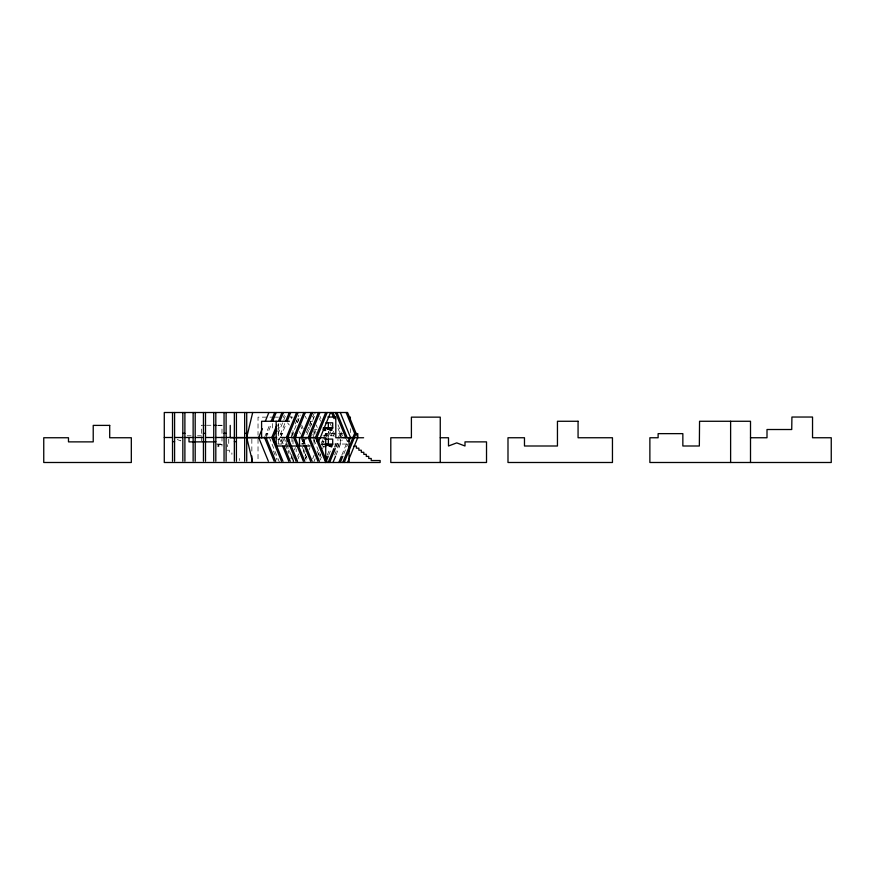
<?xml version="1.0" encoding="UTF-8"?>
<svg xmlns="http://www.w3.org/2000/svg" width="875" height="875" viewBox="0 0 875 875"><rect width="100%" height="100%" fill="white"/><g stroke="black" fill="none" stroke-linecap="round" stroke-linejoin="round"><path stroke-width="0.66" stroke-dasharray="4.38 3.28" d="M264.502 437.5L270.2 423.555M265.967 437.5L271.655 423.555M277.834 426.256L278.863 423.752M277.605 431.495L280.711 423.905M283.292 417.572L284.32 415.045M278.031 434.033L285.261 416.303M284.769 423.555L279.081 437.5L281.63 443.745M280.536 437.5L286.223 423.555M295.28 423.905L298.9 415.045M291.572 436.559L300.355 415.045M290.806 458.741L291.834 456.247M294.383 449.991L295.4 447.497M303.658 439.086L302.619 441.623L305.091 441.623L304.052 439.086M306.239 432.764L310.887 421.367M312.955 416.303L314.508 412.508M297.62 456.356L298.616 453.895M302.63 444.073L305.309 437.5M304.084 441.623L315.962 412.508M298.069 458.806L299.075 456.356M303.078 446.534L306.764 437.5M303.166 452.364L304.194 449.837M304.106 453.633L305.134 451.095M304.948 456.247L305.966 453.742M305.386 458.741L306.403 456.247M308.952 449.991L309.98 447.497M312.648 458.806L314.147 455.12M313.611 462.492L315.153 458.697M321.355 443.505L322.908 439.709M323.422 438.441L325.489 433.377L326.944 433.377L328.628 437.5M318.161 454.891L319.2 452.364M322.295 444.773L323.848 440.967M325.916 435.914L326.944 433.377M319.517 456.247L320.545 453.742M322.58 448.744L323.608 446.25M327.261 455.12L329.766 448.984M328.727 455.12L331.231 448.984M334.381 447.3L337.477 439.709M338.002 438.441L340.069 433.377L341.523 433.377L339.456 438.441M335.836 447.3L338.942 439.709M334.611 454.989L340.725 439.994M336.066 454.989L342.18 439.994M341.841 455.12L348.611 438.528M343.798 453.895L347.802 444.073M287.58 452.08L289.275 449.991M300.88 444.128L304.664 442.881L309.334 445.375M302.334 444.128L304.664 442.881M274.356 417.145L258.027 417.145L258.027 435.181M275.319 417.145L278.436 417.145M290.281 417.145L293.005 417.145M310.034 421.269L312.616 421.269M205.242 425.25L201.381 425.25L201.381 441.361M206.533 425.25L211.684 425.25M218.127 425.25L221.988 425.25L221.988 446.097M217.547 425.392L222.622 425.392M314.366 429.516L317.056 429.516M342.978 433.639L325.719 433.639L325.719 436.111M187.206 435.794L191.078 435.794M197.509 435.794L201.381 435.794M322.995 435.794L333.298 435.794M277.55 439.097L279.727 439.097M348.808 441.623L347.353 441.623L346.314 439.086M321.727 441.875L324.253 441.875M216.377 444.041L222.556 444.041M277.55 444.041L289.417 444.041M321.705 444.041L323.87 444.041M334.589 444.041L347.473 444.041M217.613 444.664L222.556 444.664M321.18 444.664L323.87 444.664M217.613 445.277L218.859 445.277M334.994 445.998L340.288 445.998L340.288 437.347M217.613 446.698L218.859 446.698L218.859 444.664M226.931 450.22L229.414 450.22L229.414 452.287L231.886 452.287L231.886 454.344M177.231 439.534L180.764 440.88L180.764 437.062M322.164 445.747L324.133 446.698M303.209 442.881L305.539 444.128M287.58 422.92L289.275 425.009M338.013 424.791L343.208 437.5M338.056 428.466L341.742 437.5M330.302 423.752L331.33 426.256M333.364 431.255L334.895 435.006M332.423 432.502L334.458 437.5M330.105 431.495L332.686 437.828M328.639 431.495L331.231 437.828M319.933 416.194L320.939 418.644M319.473 418.644L320.48 421.105M325.489 433.377L327.173 437.5M312.67 416.259L313.688 418.753M316.247 425.009L317.264 427.503M315.011 430.227L316.039 432.764M310.45 422.636L311.489 425.163M314.07 431.495L315.098 434.033M305.353 416.194L306.359 418.644M312.791 434.405L313.633 436.472M313.95 439.709L322.219 459.955M308.416 427.241L309.411 429.691M317.144 451.095L320.764 459.955M301.667 425.009L303.198 428.75M297.664 418.753L298.681 421.258M300.727 426.256L301.744 428.75M296.297 420.109L297.336 422.636M302.4 437.5L305.08 444.073M299.491 431.495L300.53 434.033M302.597 439.086L303.625 441.623M300.934 437.5L303.625 444.073M290.806 416.259L291.834 418.753M302.477 447.3L307.125 458.697M305.156 457.428L306.184 459.955M294.098 462.492L282.22 433.377L280.766 433.377L281.794 435.914M282.308 437.172L284.9 443.505M285.414 444.773L289.034 453.633M281.553 439.994L283.084 443.745M279.53 462.492L267.641 433.377L266.186 433.377L267.225 435.914M273.427 451.095L277.036 459.955M328.541 431.681L328.573 436.887M313.961 430.38L313.994 435.586M314.005 436.887L314.048 444.697M350.372 428.695L350.372 432.578M340.288 433.639L340.288 436.111M322.066 444.664L322.066 445.277M314.059 440.114L314.059 443.647M296.198 448.984L296.198 451.686M293.005 430.478L293.005 438.484M293.005 439.819L293.005 443.822M293.005 457.155L293.005 462.492M291.944 432.688L291.944 436.483M291.944 437.227L291.944 441.656M291.944 454.508L291.944 459.889M286.289 439.097L286.289 444.041M281.914 439.097L281.914 444.041M278.436 423.817L278.436 443.822M272.606 423.587L272.606 430.03M258.027 439.053L258.027 459.889M251.847 439.053L251.847 453.381M239.302 458.467L239.302 460.534M228.736 439.097L228.736 444.664M227.598 444.664L227.598 446.698"/><path stroke-width="1.31" d="M252.383 461.18L246.717 437.5L252.7 412.508M262.248 428.75L258.672 437.5L268.363 461.245M265.311 421.258L268.877 412.508M271.195 421.105L274.706 412.508M272.661 421.105L276.161 412.508M281.488 461.267L271.797 437.5L276.894 425.009M278.425 421.258L281.991 412.508M282.953 461.267L273.252 437.5L276.817 428.75M279.88 421.258L283.445 412.508M274.509 439.086L273.47 441.623L274.936 441.623M285.775 421.105L289.275 412.508M287.23 421.105L290.741 412.508M296.067 461.267L286.366 437.5L296.57 412.508M297.522 461.267L287.82 437.5L298.025 412.508M289.078 439.086L288.05 441.623L289.505 441.623M303.341 461.245L293.65 437.5L303.855 412.508M304.806 461.245L295.105 437.5L305.309 412.508M311.139 412.508L300.934 437.5L295.105 437.5M312.594 412.508L302.4 437.5L308.23 437.5L318.423 412.508M319.375 461.245L309.684 437.5L319.889 412.508M328.223 456.356L325.719 462.492L315.514 437.5L325.719 412.508M327.173 412.508L316.969 437.5L327.173 462.492M318.227 439.086L317.198 441.623L318.653 441.623L330.542 412.508M325.259 460.031L326.769 456.356M328.18 462.492L333.867 448.569M329.634 462.492L335.322 448.569M333.003 462.492L335.552 456.247M338.833 462.492L341.337 456.356M340.288 462.492L342.792 456.356M348.808 441.623L350.492 437.5L340.288 412.508M342.748 462.492L354.637 433.377L346.117 412.508M344.214 462.492L356.092 433.377L354.637 433.377M347.572 462.492L357.777 437.5L347.572 412.508L164.281 412.508L164.281 462.492L380.133 462.492L380.133 460.534L371.219 460.534L371.219 458.467L368.747 458.467L368.747 456.411L366.275 456.411L366.275 454.344L363.803 454.344L363.803 452.287L361.331 452.287L361.331 450.22L358.859 450.22L358.859 448.164L356.387 448.164L356.387 446.097L353.905 446.097M327.852 417.036L335.803 417.036L335.803 437.752L363.606 437.752M289.417 421.269L261.592 421.269L261.592 437.752M325.85 422.822L332.697 422.822L332.697 428.378L323.258 428.378M213.741 425.392L216.278 425.392M323.323 427.766L332.697 427.766M327.425 428.378L331.253 430.423M324.133 430.423L325.642 430.423L325.642 428.378M182.831 433.377L184.887 433.377M203.438 433.377L205.505 433.377M224.055 433.377L226.111 433.377M244.661 433.377L246.717 433.377M296.789 433.377L295.334 433.377L296.373 435.914M311.369 433.377L309.914 433.377L310.942 435.914M355.086 433.639L357.777 433.639L357.777 437.752M164.281 437.5L172.528 437.5M174.584 437.5L182.831 437.5M184.887 437.5L193.134 437.5M195.191 437.5L203.438 437.5M205.505 437.5L213.741 437.5M215.808 437.5L224.055 437.5M226.111 437.5L234.358 437.5M236.414 437.5L244.661 437.5M246.717 437.5L264.502 437.5L274.192 461.245M271.797 437.5L265.967 437.5L275.658 461.245M273.252 437.5L276.752 437.5M280.536 437.5L286.366 437.5M287.82 437.5L293.65 437.5M309.684 437.5L315.514 437.5M343.208 437.5L345.538 437.5M350.492 437.5L353.992 437.5M268.209 437.752L230.234 437.752L230.234 425.392M440.256 437.752L448.503 437.752L448.503 445.998L456.75 442.881L464.997 445.998L464.997 441.875L486.522 441.875L486.522 462.492L390.797 462.492L390.797 437.752L411.403 437.752L411.403 417.145L440.256 417.145L440.256 462.492M750.509 437.752L767.003 437.752L767.003 429.516L791.733 429.516L791.919 417.036L812.536 417.036L812.536 437.752L831.25 437.752L831.25 462.492L649.873 462.492L649.873 437.752L658.12 437.752L658.12 433.639L682.85 433.639L682.85 445.998L699.344 445.998L699.552 421.269L750.509 421.269L750.509 462.492M324.581 439.097L332.697 439.097L332.697 444.664L324.581 444.664M172.528 441.623L174.584 441.623M193.134 441.623L195.191 441.623M213.741 441.623L215.808 441.623M234.358 441.623L236.414 441.623M213.741 441.875L189.011 441.875L189.011 437.752M324.581 444.041L332.697 444.041M327.425 444.664L331.253 446.698M310.078 445.998L276.161 445.998L276.161 421.269M324.756 446.698L325.642 446.698L325.642 444.664M327.425 428.991L331.877 430.423L331.877 428.378M323.05 429.472L325.019 430.423M327.425 445.277L331.877 446.698L331.877 444.664M336.919 412.508L347.255 437.828M335.464 412.508L345.8 437.828M333.003 412.508L335.508 418.644M331.548 412.508L334.053 418.644M308.23 437.5L317.92 461.245M305.583 445.309L312.102 461.267M304.128 445.309L310.636 461.267M284.102 446.25L290.227 461.245M282.647 446.25L288.772 461.245M730.614 421.269L730.614 462.492M350.372 417.036L350.372 419.628M349.038 437.752L349.038 462.492M331.002 428.378L331.002 430.423M331.002 444.664L331.002 446.698M328.366 422.822L328.3 428.991M328.366 439.097L328.3 445.277M325.719 462.492L325.719 437.752L299.48 437.752L299.48 445.998M324.756 428.378L324.756 430.423M251.847 455.984L251.847 462.492M246.717 412.508L246.717 461.18M244.661 412.508L244.661 461.18M236.414 412.508L236.414 461.191M234.358 412.508L234.358 461.191M226.111 412.508L226.111 461.18M224.055 412.508L224.055 461.18M215.808 412.508L215.808 461.191M213.741 412.508L213.741 461.191M205.505 412.508L205.505 461.18M203.438 412.508L203.438 461.18M195.191 412.508L195.191 461.191M193.134 412.508L193.134 461.191M184.887 412.508L184.887 461.18M182.831 412.508L182.831 461.18M174.584 412.508L174.584 461.191M172.528 412.508L172.528 461.191M578.069 421.269L557.452 421.269L557.452 445.998L524.475 445.998L524.475 437.752L507.992 437.752L507.992 462.492L612.456 462.492L612.456 437.752L578.069 437.752L578.069 421.269M109.703 425.392L93.22 425.392L93.22 441.875L68.48 441.875L68.48 437.752L43.75 437.752L43.75 462.492L131.316 462.492L131.316 437.752L109.703 437.752L109.703 425.392"/></g></svg>
